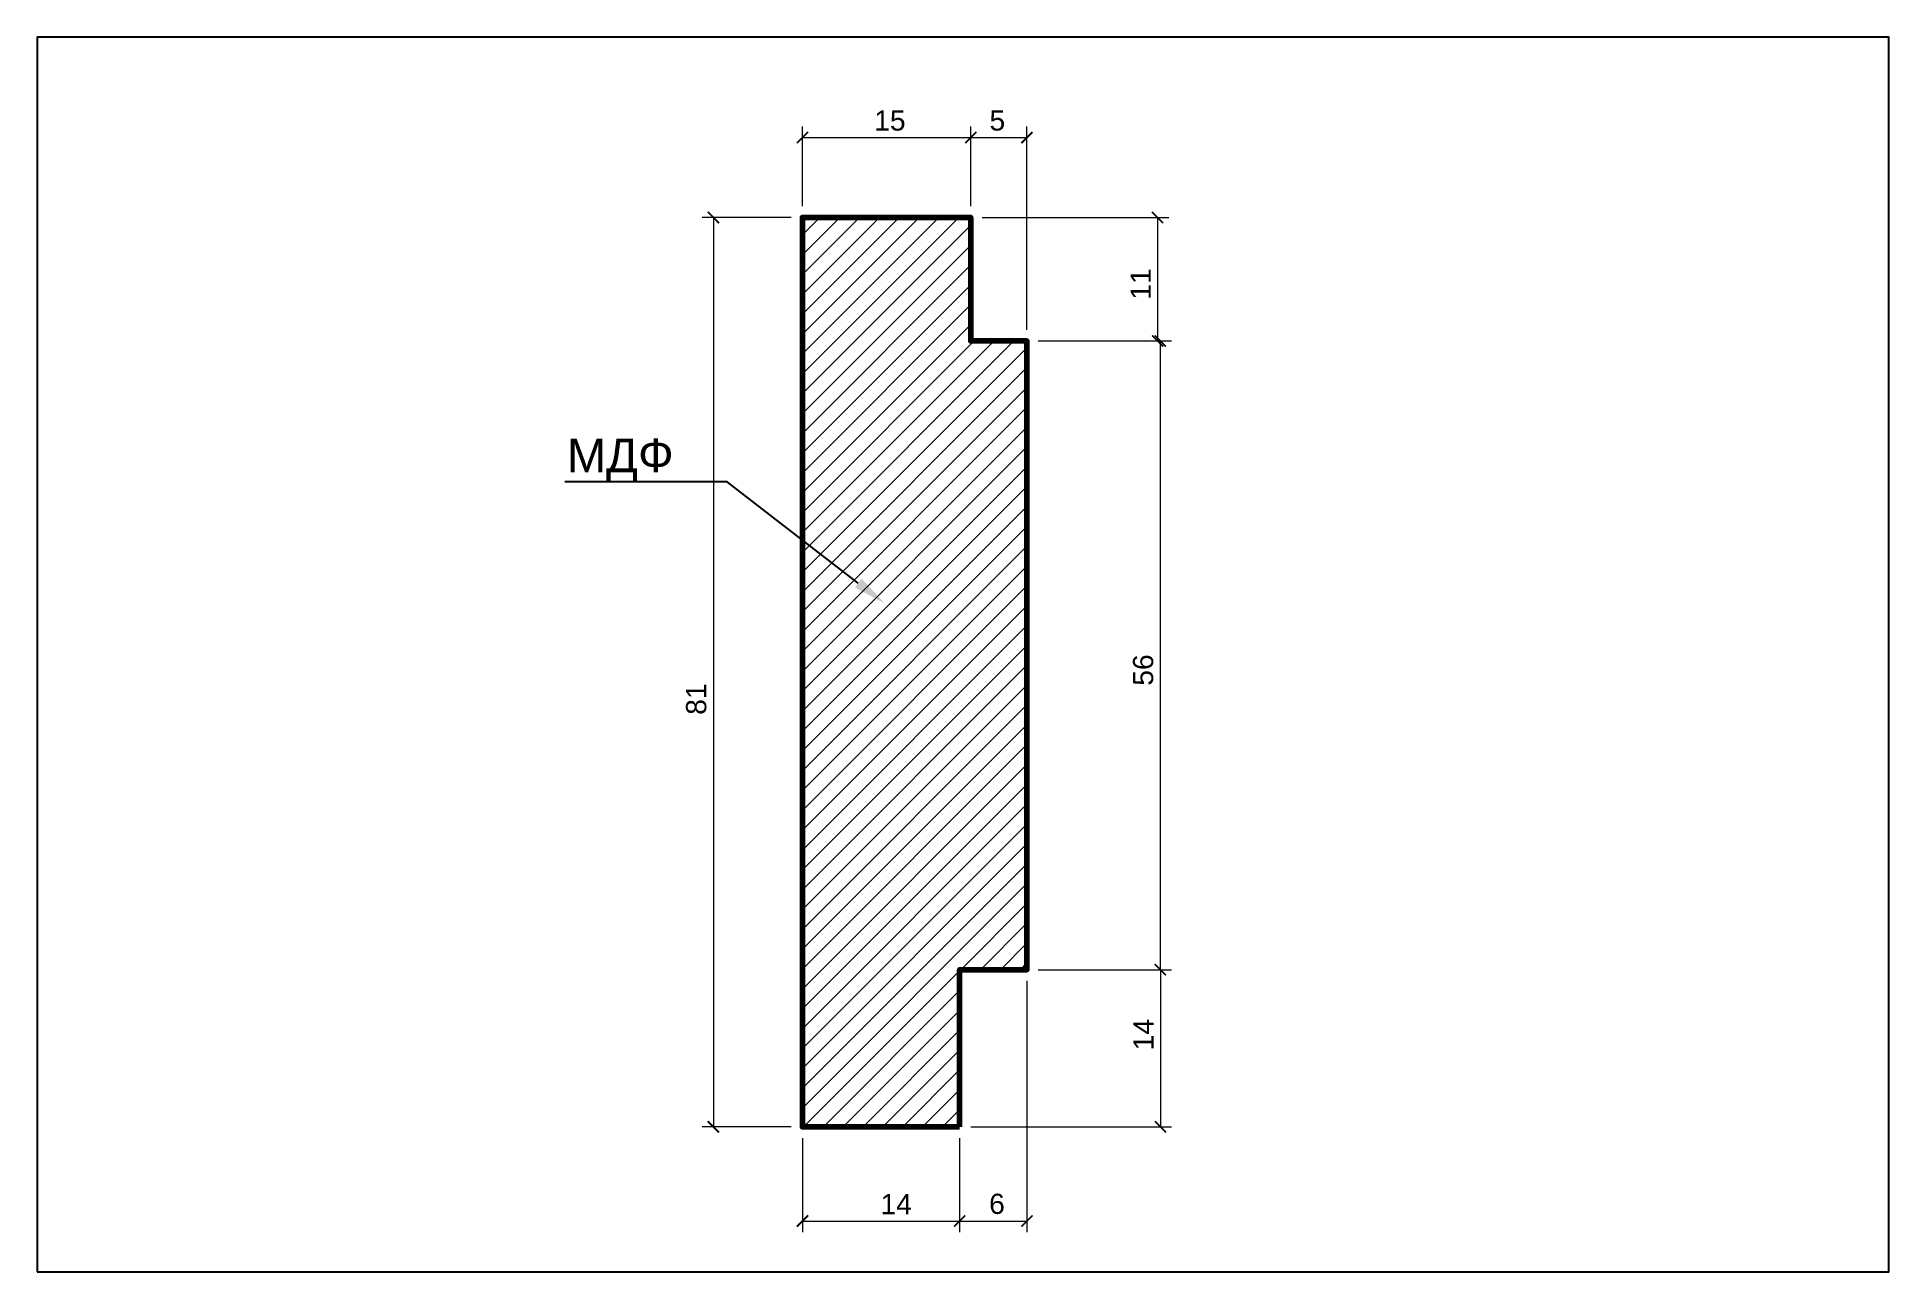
# Model space of a CAD drawing. Header units: inches. Extents: x -294 to -129, y -1191 to -1081.
import ezdxf
from ezdxf import colors
from ezdxf.entities.mleader import LeaderData, LeaderLine
from ezdxf.math import Vec2, Vec3

# ---------------------------------------------------------------- set-up
doc = ezdxf.new("R2010")
doc.units = ezdxf.units.IN
doc.header["$MEASUREMENT"] = 0
doc.layers.add('Outside panel', color=7, linetype='Continuous', lineweight=18, true_color=0x7f5e57)
doc.layers.add('линия 50', color=1, linetype='Continuous', lineweight=140)
doc.layers.add('размеры в модели', color=7, linetype='Continuous')
doc.styles.get("Standard").update_dxf_attribs({"font": 'arial.ttf'})
doc.dimstyles.new('M_1', dxfattribs={"dimtxt": 1.8, "dimasz": 1, "dimexe": 1, "dimexo": 1, "dimgap": 0.6, "dimtad": 1, "dimdec": 0, "dimdsep": 46, "dimtxsty": 'Standard', "dimblk": 'ARCHTICK', "dimcen": -5, "dimclrd": 7, "dimclre": 7, "dimclrt": 7, "dimadec": 0, "dimazin": 0, "dimtfac": 1, "dimtdec": 0, "dimtmove": 0, "dimatfit": 3, "dimfxl": 1, "dimtolj": 1, "dimtzin": 0, "dimlwd": 5, "dimlwe": 5, "dimarcsym": 0})

# ---------------------------------------------------------------- blocks, each defined once
blk = doc.blocks.new('_ArchTick')
at = {"color": 0, "linetype": 'ByBlock', "const_width": 0.15}
blk.add_lwpolyline([(-0.5, -0.5), (0.5, 0.5)], dxfattribs=at)
blk = doc.blocks.new('*D8')
at = {"layer": 'Defpoints', "color": 0, "ltscale": 1000, "transparency": 16777216}
for p in [(-205.5, -1164.48), (-211.5, -1178.48), (-205.5, -1186.87)]:
    blk.add_point(p, dxfattribs=at)
at = {"layer": 'размеры в модели', "color": 7, "lineweight": 5, "ltscale": 1000, "transparency": 16777216}
for p, q in [((-205.5, -1165.48), (-205.5, -1187.87)), ((-211.5, -1179.48), (-211.5, -1187.87)), ((-211.5, -1186.87), (-205.5, -1186.87))]:
    blk.add_line(p, q, dxfattribs=at)
at = {"layer": 'размеры в модели', "color": 7, "lineweight": 5, "ltscale": 1000, "transparency": 16777216, "rotation": 180}
blk.add_blockref('_ArchTick', (-211.5, -1186.87), dxfattribs=at)
at = {"layer": 'размеры в модели', "color": 7, "lineweight": 5, "ltscale": 1000, "transparency": 16777216}
blk.add_blockref('_ArchTick', (-205.5, -1186.87), dxfattribs=at)
at = {"layer": 'размеры в модели', "color": 7, "ltscale": 1000, "transparency": 16777216, "insert": (-208.17, -1185.35), "char_height": 1.8, "attachment_point": 5}
blk.add_mtext('\\A1;6', dxfattribs=at)
blk = doc.blocks.new('*D7')
at = {"layer": 'Defpoints', "color": 0, "ltscale": 1000, "transparency": 16777216}
for p in [(-205.5, -1090.36), (-210.5, -1097.48), (-205.5, -1108.48)]:
    blk.add_point(p, dxfattribs=at)
at = {"layer": 'размеры в модели', "color": 7, "lineweight": 5, "ltscale": 1000, "transparency": 16777216}
for p, q in [((-210.5, -1096.48), (-210.5, -1089.36)), ((-210.5, -1090.36), (-205.5, -1090.36)), ((-205.5, -1107.48), (-205.5, -1089.36))]:
    blk.add_line(p, q, dxfattribs=at)
at = {"layer": 'размеры в модели', "color": 7, "lineweight": 5, "ltscale": 1000, "transparency": 16777216, "rotation": 180}
blk.add_blockref('_ArchTick', (-210.5, -1090.36), dxfattribs=at)
at = {"layer": 'размеры в модели', "color": 7, "lineweight": 5, "ltscale": 1000, "transparency": 16777216}
blk.add_blockref('_ArchTick', (-205.5, -1090.36), dxfattribs=at)
at = {"layer": 'размеры в модели', "color": 7, "ltscale": 1000, "transparency": 16777216, "insert": (-208.14, -1088.85), "char_height": 1.8, "attachment_point": 5}
blk.add_mtext('\\A1;5', dxfattribs=at)
blk = doc.blocks.new('*D6')
at = {"layer": 'Defpoints', "color": 0, "ltscale": 1000, "transparency": 16777216}
for p in [(-205.5, -1164.48), (-211.5, -1178.48), (-193.61, -1178.48)]:
    blk.add_point(p, dxfattribs=at)
at = {"layer": 'размеры в модели', "color": 7, "lineweight": 5, "ltscale": 1000, "transparency": 16777216}
for p, q in [((-204.5, -1164.48), (-192.61, -1164.48)), ((-193.61, -1164.48), (-193.61, -1178.48)), ((-210.5, -1178.48), (-192.61, -1178.48))]:
    blk.add_line(p, q, dxfattribs=at)
for p, rotation in [((-193.61, -1164.48), 90), ((-193.61, -1178.48), 270)]:
    blk.add_blockref('_ArchTick', p, dxfattribs=dict(at, rotation=rotation))
at = {"layer": 'размеры в модели', "color": 7, "ltscale": 1000, "transparency": 16777216, "insert": (-195.11, -1170.27), "char_height": 1.8, "attachment_point": 5, "rotation": 90}
blk.add_mtext('\\A1;14', dxfattribs=at)
blk = doc.blocks.new('*D5')
at = {"layer": 'Defpoints', "color": 0, "ltscale": 1000, "transparency": 16777216}
for p in [(-205.5, -1108.48), (-205.5, -1164.48), (-193.62, -1164.48)]:
    blk.add_point(p, dxfattribs=at)
at = {"layer": 'размеры в модели', "color": 7, "lineweight": 5, "ltscale": 1000, "transparency": 16777216}
for p, q in [((-204.5, -1108.48), (-192.62, -1108.48)), ((-193.62, -1108.48), (-193.62, -1164.48)), ((-204.5, -1164.48), (-192.62, -1164.48))]:
    blk.add_line(p, q, dxfattribs=at)
for p, rotation in [((-193.62, -1108.48), 90), ((-193.62, -1164.48), 270)]:
    blk.add_blockref('_ArchTick', p, dxfattribs=dict(at, rotation=rotation))
at = {"layer": 'размеры в модели', "color": 7, "ltscale": 1000, "transparency": 16777216, "insert": (-195.14, -1137.79), "char_height": 1.8, "attachment_point": 5, "rotation": 90}
blk.add_mtext('\\A1;56', dxfattribs=at)
blk = doc.blocks.new('*D4')
at = {"layer": 'Defpoints', "color": 0, "ltscale": 1000, "transparency": 16777216}
for p in [(-210.5, -1097.48), (-205.5, -1108.48), (-193.86, -1108.48)]:
    blk.add_point(p, dxfattribs=at)
at = {"layer": 'размеры в модели', "color": 7, "lineweight": 5, "ltscale": 1000, "transparency": 16777216}
for p, q in [((-209.5, -1097.48), (-192.86, -1097.48)), ((-193.86, -1097.48), (-193.86, -1108.48)), ((-204.5, -1108.48), (-192.86, -1108.48))]:
    blk.add_line(p, q, dxfattribs=at)
for p, rotation in [((-193.86, -1097.48), 90), ((-193.86, -1108.48), 270)]:
    blk.add_blockref('_ArchTick', p, dxfattribs=dict(at, rotation=rotation))
at = {"layer": 'размеры в модели', "color": 7, "ltscale": 1000, "transparency": 16777216, "insert": (-195.37, -1103.4), "char_height": 1.8, "attachment_point": 5, "rotation": 90}
blk.add_mtext('\\A1;11', dxfattribs=at)
blk = doc.blocks.new('*D3')
at = {"layer": 'Defpoints', "color": 0, "ltscale": 1000, "transparency": 16777216}
for p in [(-210.5, -1090.36), (-225.5, -1097.48), (-210.5, -1097.48)]:
    blk.add_point(p, dxfattribs=at)
at = {"layer": 'размеры в модели', "color": 7, "lineweight": 5, "ltscale": 1000, "transparency": 16777216}
for p, q in [((-225.5, -1096.48), (-225.5, -1089.36)), ((-225.5, -1090.36), (-210.5, -1090.36)), ((-210.5, -1096.48), (-210.5, -1089.36))]:
    blk.add_line(p, q, dxfattribs=at)
at = {"layer": 'размеры в модели', "color": 7, "lineweight": 5, "ltscale": 1000, "transparency": 16777216, "rotation": 180}
blk.add_blockref('_ArchTick', (-225.5, -1090.36), dxfattribs=at)
at = {"layer": 'размеры в модели', "color": 7, "lineweight": 5, "ltscale": 1000, "transparency": 16777216}
blk.add_blockref('_ArchTick', (-210.5, -1090.36), dxfattribs=at)
at = {"layer": 'размеры в модели', "color": 7, "ltscale": 1000, "transparency": 16777216, "insert": (-217.71, -1088.85), "char_height": 1.8, "attachment_point": 5}
blk.add_mtext('\\A1;15', dxfattribs=at)
blk = doc.blocks.new('*D2')
at = {"layer": 'Defpoints', "color": 0, "ltscale": 1000, "transparency": 16777216}
for p in [(-225.5, -1178.48), (-211.5, -1178.48), (-211.5, -1186.87)]:
    blk.add_point(p, dxfattribs=at)
at = {"layer": 'размеры в модели', "color": 7, "lineweight": 5, "ltscale": 1000, "transparency": 16777216}
for p, q in [((-225.5, -1179.48), (-225.5, -1187.87)), ((-211.5, -1179.48), (-211.5, -1187.87)), ((-225.5, -1186.87), (-211.5, -1186.87))]:
    blk.add_line(p, q, dxfattribs=at)
at = {"layer": 'размеры в модели', "color": 7, "lineweight": 5, "ltscale": 1000, "transparency": 16777216, "rotation": 180}
blk.add_blockref('_ArchTick', (-225.5, -1186.87), dxfattribs=at)
at = {"layer": 'размеры в модели', "color": 7, "lineweight": 5, "ltscale": 1000, "transparency": 16777216}
blk.add_blockref('_ArchTick', (-211.5, -1186.87), dxfattribs=at)
at = {"layer": 'размеры в модели', "color": 7, "ltscale": 1000, "transparency": 16777216, "insert": (-217.15, -1185.36), "char_height": 1.8, "attachment_point": 5}
blk.add_mtext('\\A1;14', dxfattribs=at)
blk = doc.blocks.new('*D1')
at = {"layer": 'Defpoints', "color": 0, "ltscale": 1000, "transparency": 16777216}
for p in [(-225.5, -1097.48), (-233.44, -1178.48), (-225.5, -1178.48)]:
    blk.add_point(p, dxfattribs=at)
at = {"layer": 'размеры в модели', "color": 7, "lineweight": 5, "ltscale": 1000, "transparency": 16777216}
for p, q in [((-226.5, -1097.48), (-234.44, -1097.48)), ((-233.44, -1097.48), (-233.44, -1178.48)), ((-226.5, -1178.48), (-234.44, -1178.48))]:
    blk.add_line(p, q, dxfattribs=at)
for p, rotation in [((-233.44, -1097.48), 90), ((-233.44, -1178.48), 270)]:
    blk.add_blockref('_ArchTick', p, dxfattribs=dict(at, rotation=rotation))
at = {"layer": 'размеры в модели', "color": 7, "ltscale": 1000, "transparency": 16777216, "insert": (-234.96, -1140.38), "char_height": 1.8, "attachment_point": 5, "rotation": 90}
blk.add_mtext('\\A1;81', dxfattribs=at)

msp = doc.modelspace()

# ---------------------------------------------------------------- hatches: boundary and pattern name
at = {"layer": 'Outside panel', "ltscale": 1000}
h = msp.add_hatch(dxfattribs=at)
h.set_pattern_fill('ANSI31', color=5, scale=10)
h.set_pattern_definition([(45, (-314744.6368, 90345.9802), (-0.8838834765, 0.8838834765), [])])
h.paths.add_polyline_path([(-210.5, -1097.48), (-225.5, -1097.48), (-225.5, -1178.48), (-211.5, -1178.48), (-211.5, -1164.48), (-205.5, -1164.48), (-205.5, -1108.48), (-210.5, -1108.48)])

# ---------------------------------------------------------------- linework, layer by layer
at = {"color": 6, "ltscale": 1000}
msp.add_lwpolyline([(-293.7, -1191.41), (-128.7, -1191.41), (-128.7, -1081.41), (-293.7, -1081.41)], close=True, dxfattribs=at)
at = {"layer": 'линия 50', "color": 7}
msp.add_lwpolyline([(-211.5, -1178.48), (-225.5, -1178.48), (-225.5, -1097.48), (-210.5, -1097.48), (-210.5, -1108.48), (-205.5, -1108.48), (-205.5, -1164.48), (-211.5, -1164.48), (-211.5, -1178.48)], dxfattribs=at)

# ---------------------------------------------------------------- dimensions: what is measured, and where the dimension line sits
at = {"layer": 'размеры в модели', "color": 5, "ltscale": 1000}
for base, p1, p2, picture, middle in [((-210.5, -1090.36), (-225.5, -1097.48), (-210.5, -1097.48), '*D3', (-217.71, -1090.36)), ((-205.5, -1090.36), (-210.5, -1097.48), (-205.5, -1108.48), '*D7', (-208.14, -1090.36)), ((-205.5, -1186.87), (-211.5, -1178.48), (-205.5, -1164.48), '*D8', (-208.17, -1186.87)), ((-211.5, -1186.87), (-225.5, -1178.48), (-211.5, -1178.48), '*D2', (-217.15, -1186.87))]:
    dim = msp.add_linear_dim(base=base, p1=p1, p2=p2, dimstyle='M_1', dxfattribs=at)
    dim.commit()
    dim.dimension.update_dxf_attribs({"geometry": picture, "text_midpoint": middle, "dimtype": 128})
for base, p1, p2, picture, middle in [((-233.44, -1178.48), (-225.5, -1097.48), (-225.5, -1178.48), '*D1', (-233.44, -1140.38)), ((-193.86, -1108.48), (-210.5, -1097.48), (-205.5, -1108.48), '*D4', (-193.86, -1103.4)), ((-193.62, -1164.48), (-205.5, -1108.48), (-205.5, -1164.48), '*D5', (-193.62, -1137.79)), ((-193.61, -1178.48), (-205.5, -1164.48), (-211.5, -1178.48), '*D6', (-193.61, -1170.27))]:
    dim = msp.add_linear_dim(base=base, p1=p1, p2=p2, angle=90, dimstyle='M_1', dxfattribs=at)
    dim.commit()
    dim.dimension.update_dxf_attribs({"geometry": picture, "text_midpoint": middle, "dimtype": 128})

# ---------------------------------------------------------------- leaders
at = {"layer": 'размеры в модели', "color": 7, "ltscale": 1000}
ml = msp.add_multileader_mtext('Standard', dxfattribs=at)
ml.set_content('\\A1;МДФ', color=7)
ml.set_leader_properties()
ml.build(insert=Vec2(0, 0))
ml.multileader.update_dxf_attribs({"text_right_attachment_type": 6, "dogleg_length": 0.36, "arrow_head_size": 3})
ctx = ml.context
ctx.base_point, ctx.char_height, ctx.arrow_head_size, ctx.landing_gap_size, ctx.plane_origin = Vec3(-246.1, -1119.17), 3, 3, 0.09, Vec3(-248.21, -1136.02)
ctx.right_attachment, ctx.text_align_type = 6, 2
notes = []
notes.append((ctx, [(0, (1, 1, 0), (-232.21, -1121.02), (-1, 0), 4.68, [(1, [(-218.15, -1131.87)], 0, [])])]))
ctx.mtext.insert, ctx.mtext.alignment, ctx.mtext.flow_direction = Vec3(-236.97, -1117.17), 3, 5
for ctx, leaders in notes:
    for number, flags, end, landing, length, lines in leaders:
        leader = LeaderData()
        leader.index, (leader.has_last_leader_line, leader.has_dogleg_vector, leader.attachment_direction) = number, flags
        leader.last_leader_point, leader.dogleg_vector, leader.dogleg_length = Vec3(end), Vec3(landing), length
        for number, points, colour, breaks in lines:
            line = LeaderLine()
            line.index, line.vertices, line.color, line.breaks = number, Vec3.list(points), colors.encode_raw_color(colour), breaks
            leader.lines.append(line)
        ctx.leaders.append(leader)

doc.saveas('drawing.dxf')
